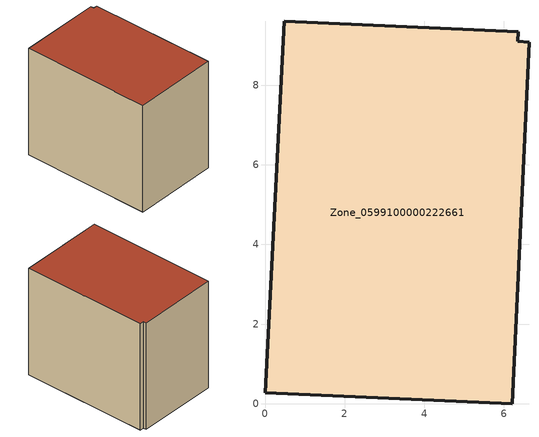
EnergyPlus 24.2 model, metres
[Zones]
Zone_0599100000222661
 floor ground (C_G): 0,0.28 0.48,9.6 6.35,9.34 6.35,9.09 6.63,9.08 6.21,0 z1.24
 wall outside (C_F): 0.48,9.6 0,0.28 6.21,0 6.63,9.08 6.35,9.09 6.35,9.34 0.48,9.6 z1.24:9.27
 roof outside (C_R): 6.63,9.08 6.35,9.09 6.35,9.34 0.48,9.6 0,0.28 6.21,0 z9.27
[BUILDING]
Pand.0599100000222661: North Axis=0; Terrain=City; Loads Convergence Tolerance Value=0.04; Temperature Convergence Tolerance Value=0.4; Solar Distribution=FullExterior; Maximum Number of Warmup Days=25; Minimum Number of Warmup Days=1
[Site:Location]
Rotterdam.The.Hague.AP_ZH_NLD Design_Conditions: Latitude=51.96; Longitude=4.45; Time Zone=1; Elevation=-4.5
[SITE:GROUNDTEMPERATURE:BUILDINGSURFACE]
18, 18, 18, 18, 18, 18, 18, 18, 18, 18, 18, 18
[MATERIAL] Thermal Absorptance=0.9; Solar Absorptance=0.7; Visible Absorptance=0.7
Name | Roughness | Thickness | Conductivity | Density | Specific Heat
G.TC.1965-1974 | MediumSmooth | 0.15 | 0.882353 | 540 | 1210
F.TC.1965-1974 | Rough | 0.3 | 0.697674 | 1920 | 840
R.TC.1965-1974 | MediumRough | 0.2 | 0.232558 | 1500 | 1000
[CONSTRUCTION]
C_G: G.TC.1965-1974
C_F: F.TC.1965-1974
C_R: R.TC.1965-1974
[ZONE]
Zone_0599100000222661: Type=1; Multiplier=1; Ceiling Height=Autocalculate; Volume=Autocalculate; Floor Area=autocalculate; Part of Total Floor Area=Yes
[ZONEINFILTRATION:DESIGNFLOWRATE]
Infil_Zone_0599100000222661: Zone or ZoneList or Space or SpaceList=Zone_0599100000222661; Schedule=AlwaysOn; Design Flow Rate Calculation Method=Flow/Area; Flow Rate per Floor Area=0.003; Constant Term Coefficient=1; Temperature Term Coefficient=0; Velocity Term Coefficient=0; Velocity Squared Term Coefficient=0
[HVACTEMPLATE:ZONE:IDEALLOADSAIRSYSTEM]
Zone_0599100000222661: Maximum Heating Supply Air Temperature=50; Minimum Cooling Supply Air Temperature=13; Maximum Heating Supply Air Humidity Ratio=0.0156; Minimum Cooling Supply Air Humidity Ratio=0.0077; Heating Limit=NoLimit; Cooling Limit=NoLimit; Dehumidification Control Type=ConstantSensibleHeatRatio; Cooling Sensible Heat Ratio=0.7; Dehumidification Setpoint=60; Humidification Control Type=None; Humidification Setpoint=30; Outdoor Air Method=None; Outdoor Air Flow Rate per Person=0.00944; Outdoor Air Flow Rate per Zone Floor Area=0; Outdoor Air Flow Rate per Zone=0; Demand Controlled Ventilation Type=None; Outdoor Air Economizer Type=NoEconomizer; Heat Recovery Type=None; Sensible Heat Recovery Effectiveness=0.7; Latent Heat Recovery Effectiveness=0.65
[ZONECONTROL:THERMOSTAT]
ThermostatControl_Zone_0599100000222661: Zone or ZoneList=Zone_0599100000222661; Control Type Schedule=DualSetpointControlType; Control 1=Thermostat_Zone_0599100000222661; Temperature Difference Between Cutout And Setpoint=0
[THERMOSTATSETPOINT:DUALSETPOINT]
Thermostat_Zone_0599100000222661: Heating Setpoint Temperature Schedule=HeatingSetpoint_Zone_0599100000222661; Cooling Setpoint Temperature Schedule=CoolingSetpoint_Zone_0599100000222661
[SCHEDULE:COMPACT]
HeatingSetpoint_Zone_0599100000222661: Through: 12/31, For: AllDays, Until: 24:00, 21
CoolingSetpoint_Zone_0599100000222661: Through: 12/31, For: AllDays, Until: 24:00, 24
DualSetpointControlType: Through: 12/31, For: AllDays, Until: 24:00, 4
AlwaysOn: Through: 12/31, For: AllDays, Until: 24:00, 1
